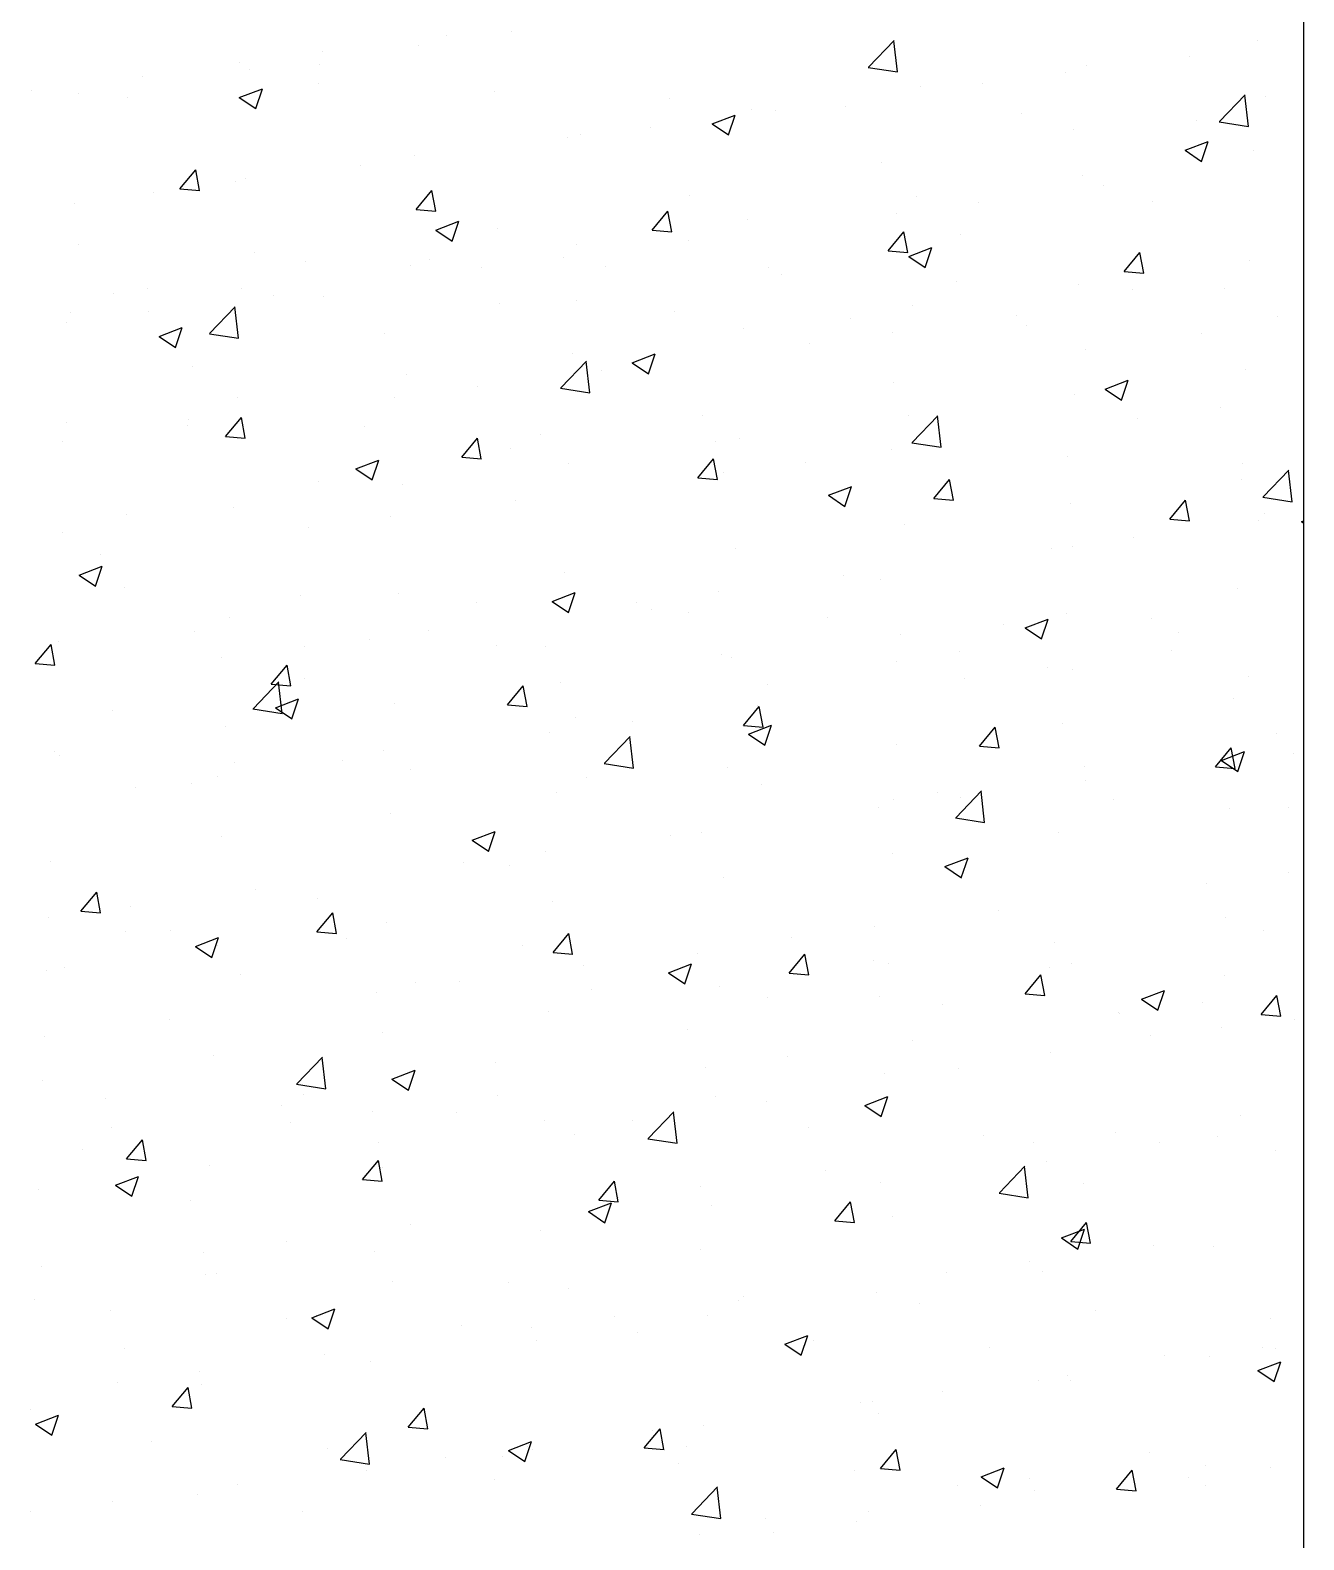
# Model space of a CAD drawing. Header units: millimetres. Extents: x 331487 to 517269, y 198509 to 399936.
# Drawn here: x 419958.7 to 420345.7, y 384008.1 to 384466.6 of the extents above; entities that cross this region are included whole.
import ezdxf

# ---------------------------------------------------------------- set-up
doc = ezdxf.new("R2010")
doc.units = ezdxf.units.MM
doc.header["$MEASUREMENT"] = 0
doc.layers.add('COLUMN', color=6, linetype='Continuous')

msp = doc.modelspace()

# ---------------------------------------------------------------- linework, layer by layer
at = {"layer": 'COLUMN'}
msp.add_line((420345.71, 381283.05), (420345.71, 399936.48), dxfattribs=at)
at = {"layer": 'COLUMN', "color": 2, "linetype": 'Continuous'}
for p, q in [((420104.83, 384466.15), (420104.83, 384466.15)), ((420076.55, 384461.81), (420076.55, 384461.81)), ((420085.25, 384464.97), (420085.25, 384464.97)), ((420213.4, 384455.35), (420221.19, 384463.47)), ((420222.2, 384453.88), (420221.1, 384463.37)), ((420331.57, 384463.36), (420331.57, 384463.36)), ((420022.35, 384456.68), (420022.35, 384456.68)), ((420046.51, 384456.13), (420046.51, 384456.13)), ((420047.38, 384459.98), (420047.38, 384459.98)), ((420311.07, 384458.72), (420311.07, 384458.72)), ((419992.86, 384452.56), (419992.86, 384452.56)), ((420025.2, 384454.77), (420025.2, 384454.77)), ((420213.31, 384455.26), (420222.2, 384453.88)), ((420273.2, 384453.73), (420273.2, 384453.73)), ((420279.64, 384455.86), (420279.64, 384455.86)), ((419959.19, 384448.37), (419959.19, 384448.37)), ((419973.27, 384447.27), (419973.27, 384447.27)), ((420022.23, 384446.11), (420029.24, 384448.8)), ((420027.2, 384442.76), (420029.23, 384448.8)), ((420046.24, 384450.31), (420046.24, 384450.31)), ((420099.62, 384448.05), (420099.62, 384448.05)), ((420229.12, 384449.46), (420229.12, 384449.46)), ((420248.16, 384450.44), (420248.16, 384450.44)), ((420320.13, 384438.8), (420327.92, 384446.92)), ((420328.93, 384437.33), (420327.82, 384446.82)), ((419988.19, 384446.12), (419988.19, 384446.12)), ((420022.23, 384446.11), (420027.21, 384442.76)), ((420153.01, 384445.8), (420153.01, 384445.8)), ((420177.78, 384442.42), (420177.78, 384442.42)), ((420206.39, 384443.54), (420206.39, 384443.54)), ((420333.97, 384446.52), (420333.97, 384446.52)), ((420165.95, 384438.11), (420172.95, 384440.79)), ((420165.95, 384438.11), (420170.92, 384434.75)), ((420170.92, 384434.75), (420172.94, 384440.79)), ((420185.01, 384442.12), (420185.01, 384442.12)), ((420259.77, 384441.28), (420259.77, 384441.28)), ((420313.15, 384439.03), (420313.15, 384439.03)), ((420320.03, 384438.7), (420328.93, 384437.32)), ((420122.1, 384433.84), (420122.1, 384433.84)), ((420125.84, 384434.92), (420125.84, 384434.92)), ((420147.14, 384437.13), (420147.14, 384437.13)), ((420275.66, 384436.51), (420275.66, 384436.51)), ((420075.33, 384428.52), (420075.33, 384428.52)), ((420309.66, 384430.1), (420316.66, 384432.79)), ((420309.66, 384430.1), (420314.63, 384426.74)), ((420314.63, 384426.74), (420316.66, 384432.78)), ((420330.36, 384430.07), (420330.36, 384430.07)), ((420004.2, 384418.42), (420009.02, 384424.17)), ((420010.17, 384417.89), (420009.02, 384424.16)), ((420058.95, 384425.52), (420058.95, 384425.52)), ((420217.34, 384426.5), (420217.34, 384426.5)), ((420021.07, 384420.54), (420021.07, 384420.54)), ((420023.99, 384421.48), (420023.99, 384421.48)), ((420278.42, 384422.58), (420278.42, 384422.58)), ((420284.76, 384419.28), (420284.76, 384419.28)), ((419996.04, 384417.24), (419996.04, 384417.24)), ((420004.2, 384418.42), (420010.18, 384417.9)), ((420075.93, 384412.15), (420080.75, 384417.89)), ((420081.9, 384411.62), (420080.74, 384417.89)), ((420159.02, 384416.49), (420159.02, 384416.49)), ((420227.91, 384416.17), (420227.91, 384416.17)), ((419972.05, 384413.98), (419972.05, 384413.98)), ((420075.93, 384412.15), (420081.9, 384411.63)), ((420147.65, 384405.87), (420152.47, 384411.62)), ((420153.63, 384405.34), (420152.47, 384411.61)), ((420221.86, 384410.99), (420221.86, 384410.99)), ((420246.89, 384414.29), (420246.89, 384414.29)), ((420299.62, 384414.55), (420299.62, 384414.55)), ((420081.92, 384405.85), (420088.93, 384408.54)), ((420081.92, 384405.85), (420086.9, 384402.5)), ((420086.89, 384402.5), (420088.92, 384408.54)), ((420100.7, 384406.48), (420100.7, 384406.48)), ((420147.65, 384405.87), (420153.63, 384405.35)), ((420176.57, 384409.13), (420176.57, 384409.13)), ((419973.39, 384401.46), (419973.39, 384401.46)), ((420124.63, 384401.63), (420124.63, 384401.63)), ((420158.7, 384402.68), (420158.7, 384402.68)), ((420219.38, 384399.6), (420224.2, 384405.34)), ((420225.35, 384399.07), (420224.2, 384405.34)), ((420241.3, 384404.54), (420241.3, 384404.54)), ((420026.77, 384399.21), (420026.77, 384399.21)), ((420042.38, 384396.47), (420042.38, 384396.47)), ((420080.15, 384396.95), (420080.15, 384396.95)), ((420120.83, 384397.69), (420120.83, 384397.69)), ((420219.38, 384399.6), (420225.35, 384399.07)), ((420225.64, 384397.84), (420232.64, 384400.53)), ((420225.64, 384397.84), (420230.61, 384394.49)), ((420230.61, 384394.49), (420232.63, 384400.53)), ((420291.1, 384393.32), (420295.92, 384399.07)), ((420297.08, 384392.79), (420295.92, 384399.06)), ((420329.14, 384396.78), (420329.14, 384396.78)), ((420074.12, 384395.23), (420074.12, 384395.23)), ((420095.79, 384394.4), (420095.79, 384394.4)), ((420133.53, 384394.7), (420133.53, 384394.7)), ((420182.98, 384394.53), (420182.98, 384394.53)), ((420186.91, 384392.44), (420186.91, 384392.44)), ((420291.1, 384393.32), (420297.08, 384392.8)), ((419994.47, 384388.03), (419994.47, 384388.03)), ((420022.77, 384388.19), (420022.77, 384388.19)), ((420240.3, 384390.19), (420240.3, 384390.19)), ((420277.2, 384389.29), (420277.2, 384389.29)), ((420293.68, 384387.93), (420293.68, 384387.93)), ((420321.61, 384388.15), (420321.61, 384388.15)), ((419984.06, 384386.46), (419984.06, 384386.46)), ((420013.21, 384374.49), (420021, 384382.61)), ((420032.64, 384386.08), (420032.64, 384386.08)), ((420047.85, 384385.77), (420047.85, 384385.77)), ((420101.23, 384383.52), (420101.23, 384383.52)), ((420124.66, 384384.52), (420124.66, 384384.52)), ((420226.69, 384382.88), (420226.69, 384382.88)), ((419970.83, 384380.69), (419970.83, 384380.69)), ((419994.77, 384381.1), (419994.77, 384381.1)), ((420022.01, 384373.02), (420020.91, 384382.52)), ((420154.62, 384381.26), (420154.62, 384381.26)), ((420208, 384379.01), (420208, 384379.01)), ((420258.46, 384379.83), (420258.46, 384379.83)), ((420337.81, 384379.56), (420337.81, 384379.56)), ((419969.73, 384377.8), (419969.73, 384377.8)), ((419997.9, 384373.6), (420004.9, 384376.29)), ((419997.9, 384373.6), (420002.88, 384370.24)), ((420002.87, 384370.24), (420004.9, 384376.29)), ((420013.12, 384374.4), (420022.01, 384373.02)), ((420066.34, 384374.51), (420066.34, 384374.51)), ((420175.35, 384375.84), (420175.35, 384375.84)), ((420220.58, 384374.85), (420220.58, 384374.85)), ((420261.38, 384376.75), (420261.38, 384376.75)), ((420314.76, 384374.5), (420314.76, 384374.5)), ((420195.55, 384371.55), (420195.55, 384371.55)), ((420279.49, 384369.55), (420279.49, 384369.55)), ((420008.02, 384364.5), (420008.02, 384364.5)), ((420119.94, 384357.94), (420127.72, 384366.06)), ((420123.41, 384368.35), (420123.41, 384368.35)), ((420128.74, 384356.47), (420127.63, 384365.96)), ((420141.61, 384365.59), (420148.62, 384368.28)), ((420141.61, 384365.59), (420146.59, 384362.24)), ((420146.58, 384362.23), (420148.61, 384368.28)), ((420072.9, 384361.94), (420072.9, 384361.94)), ((420132.4, 384363.24), (420132.4, 384363.24)), ((420285.33, 384357.58), (420292.33, 384360.27)), ((420290.3, 384354.23), (420292.32, 384360.27)), ((420327.93, 384363.49), (420327.93, 384363.49)), ((420094.52, 384358.25), (420094.52, 384358.25)), ((420119.84, 384357.84), (420128.74, 384356.46)), ((420221.17, 384359.54), (420221.17, 384359.54)), ((420275.99, 384356), (420275.99, 384356)), ((420285.33, 384357.58), (420290.3, 384354.23)), ((420021.56, 384354.9), (420021.56, 384354.9)), ((420069.49, 384354.96), (420069.49, 384354.96)), ((420320.34, 384352), (420320.34, 384352)), ((419969.62, 384347.41), (419969.62, 384347.41)), ((420006.33, 384346.64), (420006.33, 384346.64)), ((420006.87, 384348.38), (420006.87, 384348.38)), ((420018.07, 384343.2), (420022.9, 384348.95)), ((420024.05, 384342.67), (420022.89, 384348.94)), ((420060.25, 384346.12), (420060.25, 384346.12)), ((420162.85, 384349.53), (420162.85, 384349.53)), ((420225.48, 384349.59), (420225.48, 384349.59)), ((420226.66, 384341.39), (420234.45, 384349.51)), ((420235.46, 384339.91), (420234.36, 384349.41)), ((420295.31, 384348.71), (420295.31, 384348.71)), ((419968.46, 384341.66), (419968.46, 384341.66)), ((420018.07, 384343.2), (420024.05, 384342.68)), ((420089.8, 384336.93), (420094.62, 384342.67)), ((420095.77, 384336.4), (420094.62, 384342.67)), ((420113.64, 384343.87), (420113.64, 384343.87)), ((420167.02, 384341.61), (420167.02, 384341.61)), ((420174.13, 384342.55), (420174.13, 384342.55)), ((420089.8, 384336.93), (420095.78, 384336.41)), ((420104.53, 384339.52), (420104.53, 384339.52)), ((420220.4, 384339.35), (420220.4, 384339.35)), ((420226.57, 384341.29), (420235.46, 384339.91)), ((420232.15, 384340.39), (420232.15, 384340.39)), ((420273.78, 384337.1), (420273.78, 384337.1)), ((420057.59, 384333.34), (420064.59, 384336.03)), ((420057.59, 384333.34), (420062.57, 384329.98)), ((420062.56, 384329.98), (420064.59, 384336.02)), ((420122.19, 384335.06), (420122.19, 384335.06)), ((420161.53, 384330.65), (420166.35, 384336.4)), ((420167.5, 384330.12), (420166.34, 384336.39)), ((420194.28, 384335.41), (420194.28, 384335.41)), ((420327.17, 384334.84), (420327.17, 384334.84)), ((420333.38, 384324.84), (420341.17, 384332.95)), ((420342.18, 384323.36), (420341.08, 384332.86)), ((420046.21, 384329.51), (420046.21, 384329.51)), ((420071.68, 384328.65), (420071.68, 384328.65)), ((420161.53, 384330.65), (420167.5, 384330.13)), ((420169.24, 384332.11), (420169.24, 384332.11)), ((420201.31, 384325.33), (420208.31, 384328.02)), ((420206.27, 384321.97), (420208.3, 384328.02)), ((420233.25, 384324.38), (420238.07, 384330.12)), ((420239.23, 384323.85), (420238.07, 384330.12)), ((420326.71, 384330.2), (420326.71, 384330.2)), ((420106.09, 384323.8), (420106.09, 384323.8)), ((420201.31, 384325.33), (420206.28, 384321.97)), ((420233.25, 384324.38), (420239.23, 384323.86)), ((420304.98, 384318.1), (420309.8, 384323.85)), ((420310.95, 384317.57), (420309.8, 384323.84)), ((420333.29, 384324.74), (420342.19, 384323.36)), ((419987.9, 384319.5), (419987.9, 384319.5)), ((420020.34, 384321.61), (420020.34, 384321.61)), ((420068.21, 384318.81), (420068.21, 384318.81)), ((420274.77, 384322.71), (420274.77, 384322.71)), ((420333.68, 384319.89), (420333.68, 384319.89)), ((419968.4, 384314.12), (419968.4, 384314.12)), ((420043.18, 384315.52), (420043.18, 384315.52)), ((420224.26, 384316.31), (420224.26, 384316.31)), ((420304.98, 384318.1), (420310.96, 384317.58)), ((420331.91, 384317.55), (420331.91, 384317.55)), ((420345.02, 384317.32), (420345.71, 384317.59)), ((420345.02, 384317.32), (420345.71, 384316.86)), ((420172.92, 384309.26), (420172.92, 384309.26)), ((420269, 384309.27), (420269, 384309.27)), ((420275.36, 384309.88), (420275.36, 384309.88)), ((420294.03, 384312.56), (420294.03, 384312.56)), ((419980.03, 384307.2), (419980.03, 384307.2)), ((419973.57, 384301.08), (419980.57, 384303.77)), ((419973.57, 384301.08), (419978.54, 384297.73)), ((419978.54, 384297.73), (419980.57, 384303.77)), ((420120.98, 384301.77), (420120.98, 384301.77)), ((420205.84, 384300.95), (420205.84, 384300.95)), ((419987.4, 384297.28), (419987.4, 384297.28)), ((420117.28, 384293.08), (420124.28, 384295.76)), ((420122.25, 384289.72), (420124.28, 384295.76)), ((420167.97, 384295.97), (420167.97, 384295.97)), ((420217.04, 384299.87), (420217.04, 384299.87)), ((420325.49, 384296.92), (420325.49, 384296.92)), ((420040.78, 384295.02), (420040.78, 384295.02)), ((420070.47, 384295.36), (420070.47, 384295.36)), ((420094.16, 384292.77), (420094.16, 384292.77)), ((420117.28, 384293.08), (420122.26, 384289.72)), ((420142.94, 384292.67), (420142.94, 384292.67)), ((420019.12, 384288.32), (420019.12, 384288.32)), ((420147.55, 384290.51), (420147.55, 384290.51)), ((420158.72, 384289.86), (420158.72, 384289.86)), ((420200.93, 384288.25), (420200.93, 384288.25)), ((420261, 384285.07), (420268, 384287.76)), ((420265.97, 384281.71), (420267.99, 384287.75)), ((420273.56, 384289.42), (420273.56, 384289.42)), ((420299.32, 384287.92), (420299.32, 384287.92)), ((420008.48, 384283.84), (420008.48, 384283.84)), ((420079.78, 384284.36), (420079.78, 384284.36)), ((420223.04, 384283.02), (420223.04, 384283.02)), ((420254.31, 384286), (420254.31, 384286)), ((420261, 384285.07), (420265.97, 384281.71)), ((420307.69, 384283.74), (420307.69, 384283.74)), ((419960.22, 384274.26), (419965.04, 384280.01)), ((419966.2, 384273.73), (419965.04, 384280)), ((419967.19, 384280.83), (419967.19, 384280.83)), ((420041.91, 384279.37), (420041.91, 384279.37)), ((420061.87, 384281.59), (420061.87, 384281.59)), ((420100.4, 384279.85), (420100.4, 384279.85)), ((420115.25, 384279.33), (420115.25, 384279.33)), ((420241, 384277.91), (420241, 384277.91)), ((420305.6, 384278.11), (420305.6, 384278.11)), ((419960.22, 384274.26), (419966.2, 384273.74)), ((420016.87, 384276.07), (420016.87, 384276.07)), ((420031.95, 384267.98), (420036.77, 384273.73)), ((420037.92, 384267.45), (420036.77, 384273.72)), ((420168.63, 384277.08), (420168.63, 384277.08)), ((420171.7, 384275.98), (420171.7, 384275.98)), ((420222.01, 384274.82), (420222.01, 384274.82)), ((420267.73, 384273.12), (420267.73, 384273.12)), ((420275.4, 384272.57), (420275.4, 384272.57)), ((420026.47, 384260.53), (420034.26, 384268.65)), ((420031.95, 384267.98), (420037.93, 384267.46)), ((420035.27, 384259.05), (420034.17, 384268.55)), ((420042.09, 384269.84), (420042.09, 384269.84)), ((420119.76, 384268.48), (420119.76, 384268.48)), ((420242.69, 384269.83), (420242.69, 384269.83)), ((420328.78, 384270.31), (420328.78, 384270.31)), ((420033.26, 384260.82), (420040.26, 384263.51)), ((420038.23, 384257.47), (420040.26, 384263.51)), ((420103.68, 384261.71), (420108.5, 384267.45)), ((420109.65, 384261.18), (420108.49, 384267.45)), ((420182.68, 384267.9), (420182.68, 384267.9)), ((420324.28, 384263.63), (420324.28, 384263.63)), ((419983.77, 384259.83), (419983.77, 384259.83)), ((420026.38, 384260.43), (420035.27, 384259.05)), ((420033.26, 384260.82), (420038.24, 384257.47)), ((420069.25, 384262.08), (420069.25, 384262.08)), ((420103.68, 384261.71), (420109.65, 384261.19)), ((420175.4, 384255.43), (420180.22, 384261.18)), ((420179.54, 384261.51), (420179.54, 384261.51)), ((420181.38, 384254.9), (420180.22, 384261.17)), ((420017.91, 384255.03), (420017.91, 384255.03)), ((420124.37, 384257.89), (420124.37, 384257.89)), ((420141.66, 384256.52), (420141.66, 384256.52)), ((420175.4, 384255.43), (420181.38, 384254.91)), ((420176.97, 384252.81), (420183.98, 384255.5)), ((420181.94, 384249.46), (420183.97, 384255.5)), ((420247.13, 384249.16), (420251.95, 384254.9)), ((420253.1, 384248.63), (420251.95, 384254.9)), ((420272.34, 384256.13), (420272.34, 384256.13)), ((420116.63, 384253.23), (420116.63, 384253.23)), ((420133.19, 384243.98), (420140.98, 384252.09)), ((420141.99, 384242.5), (420140.89, 384252)), ((420176.97, 384252.81), (420181.95, 384249.46)), ((420221.83, 384249.73), (420221.83, 384249.73)), ((420337.51, 384252.93), (420337.51, 384252.93)), ((419965.97, 384247.54), (419965.97, 384247.54)), ((419967.5, 384246.45), (419967.5, 384246.45)), ((420066.05, 384247.88), (420066.05, 384247.88)), ((420247.13, 384249.16), (420253.11, 384248.64)), ((420318.85, 384242.88), (420323.67, 384248.63)), ((420320.69, 384244.81), (420327.69, 384247.49)), ((420324.83, 384242.35), (420323.67, 384248.62)), ((420325.66, 384241.45), (420327.68, 384247.49)), ((420342.45, 384246.98), (420342.45, 384246.98)), ((420020.89, 384244.19), (420020.89, 384244.19)), ((420053.47, 384244.91), (420053.47, 384244.91)), ((420074.27, 384241.93), (420074.27, 384241.93)), ((420133.1, 384243.88), (420142, 384242.5)), ((420170.49, 384242.69), (420170.49, 384242.69)), ((420279.19, 384242.92), (420279.19, 384242.92)), ((420318.85, 384242.88), (420324.83, 384242.36)), ((420320.69, 384244.81), (420325.66, 384241.45)), ((419990.57, 384236.63), (419990.57, 384236.63)), ((420007.73, 384237.87), (420007.73, 384237.87)), ((420015.6, 384239.93), (420015.6, 384239.93)), ((420127.65, 384239.68), (420127.65, 384239.68)), ((420181.03, 384237.42), (420181.03, 384237.42)), ((420279.29, 384238.67), (420279.29, 384238.67)), ((420118.55, 384235.19), (420118.55, 384235.19)), ((420220.88, 384232.91), (420220.88, 384232.91)), ((420234.42, 384235.17), (420234.42, 384235.17)), ((420239.92, 384227.42), (420247.71, 384235.54)), ((420241.42, 384233.68), (420241.42, 384233.68)), ((420248.72, 384225.95), (420247.61, 384235.45)), ((420287.8, 384232.91), (420287.8, 384232.91)), ((420068.04, 384228.79), (420068.04, 384228.79)), ((420216.38, 384230.38), (420216.38, 384230.38)), ((420239.83, 384227.33), (420248.72, 384225.95)), ((420323.06, 384230.34), (420323.06, 384230.34)), ((420341.18, 384230.66), (420341.18, 384230.66)), ((420092.95, 384220.56), (420099.95, 384223.25)), ((420097.92, 384217.2), (420099.95, 384223.25)), ((420162.56, 384222.9), (420162.56, 384222.9)), ((420271.12, 384222.84), (420271.12, 384222.84)), ((420016.69, 384221.75), (420016.69, 384221.75)), ((420092.95, 384220.56), (420097.93, 384217.21)), ((420153.23, 384222.07), (420153.23, 384222.07)), ((419964.75, 384214.25), (419964.75, 384214.25)), ((420090.32, 384213.79), (420090.32, 384213.79)), ((420115.36, 384217.08), (420115.36, 384217.08)), ((420220.61, 384216.44), (420220.61, 384216.44)), ((420236.66, 384212.55), (420243.67, 384215.24)), ((420241.63, 384209.2), (420243.66, 384215.24)), ((420104.24, 384212.89), (420104.24, 384212.89)), ((420169.27, 384209.4), (420169.27, 384209.4)), ((420236.66, 384212.55), (420241.64, 384209.2)), ((420341.17, 384210.84), (420341.17, 384210.84)), ((419974.1, 384199.04), (419978.92, 384204.79)), ((419980.07, 384198.51), (419978.92, 384204.78)), ((420027.17, 384205.47), (420027.17, 384205.47)), ((420316.14, 384207.54), (420316.14, 384207.54)), ((419989.29, 384200.49), (419989.29, 384200.49)), ((420045.92, 384202.88), (420045.92, 384202.88)), ((420117.33, 384201.9), (420117.33, 384201.9)), ((420252.98, 384199.23), (420252.98, 384199.23)), ((419964.26, 384197.19), (419964.26, 384197.19)), ((419974.1, 384199.04), (419980.08, 384198.52)), ((420045.82, 384192.77), (420050.65, 384198.51)), ((420051.8, 384192.23), (420050.64, 384198.5)), ((420066.82, 384195.5), (420066.82, 384195.5)), ((420321.85, 384197.05), (420321.85, 384197.05)), ((419987.6, 384192.87), (419987.6, 384192.87)), ((420001.41, 384193.09), (420001.41, 384193.09)), ((420008.93, 384188.31), (420015.93, 384191)), ((420013.9, 384184.95), (420015.93, 384190.99)), ((420045.83, 384192.77), (420051.8, 384192.24)), ((420054.79, 384190.84), (420054.79, 384190.84)), ((420117.55, 384186.49), (420122.37, 384192.24)), ((420123.52, 384185.96), (420122.37, 384192.23)), ((420190.08, 384190.94), (420190.08, 384190.94)), ((420215.11, 384194.24), (420215.11, 384194.24)), ((420333.38, 384193.26), (420333.38, 384193.26)), ((420008.93, 384188.31), (420013.9, 384184.95)), ((420015.48, 384188.46), (420015.48, 384188.46)), ((420108.18, 384188.58), (420108.18, 384188.58)), ((420117.55, 384186.49), (420123.53, 384185.97)), ((420161.56, 384186.32), (420161.56, 384186.32)), ((420189.28, 384180.22), (420194.1, 384185.96)), ((420195.25, 384179.68), (420194.09, 384185.95)), ((420269.91, 384189.55), (420269.91, 384189.55)), ((419963.54, 384180.96), (419963.54, 384180.96)), ((419969.12, 384181.91), (419969.12, 384181.91)), ((420126.92, 384182.63), (420126.92, 384182.63)), ((420152.64, 384180.3), (420159.64, 384182.99)), ((420157.61, 384176.94), (420159.64, 384182.99)), ((420214.94, 384184.07), (420214.94, 384184.07)), ((420219.4, 384183.15), (420219.4, 384183.15)), ((420268.32, 384181.81), (420268.32, 384181.81)), ((420275.07, 384183.25), (420275.07, 384183.25)), ((420022.5, 384179.66), (420022.5, 384179.66)), ((420075.88, 384177.4), (420075.88, 384177.4)), ((420089.05, 384177.64), (420089.05, 384177.64)), ((420152.64, 384180.3), (420157.62, 384176.94)), ((420189.28, 384180.22), (420195.25, 384179.69)), ((420261, 384173.94), (420265.82, 384179.69)), ((420266.98, 384173.41), (420265.82, 384179.68)), ((420321.71, 384179.56), (420321.71, 384179.56)), ((420064.02, 384174.35), (420064.02, 384174.35)), ((420129.26, 384175.15), (420129.26, 384175.15)), ((420168.05, 384176.11), (420168.05, 384176.11)), ((420182.64, 384172.89), (420182.64, 384172.89)), ((420216.75, 384173.24), (420216.75, 384173.24)), ((420261, 384173.94), (420266.98, 384173.42)), ((420296.36, 384172.29), (420303.36, 384174.98)), ((420296.36, 384172.29), (420301.33, 384168.94)), ((420301.32, 384168.93), (420303.35, 384174.98)), ((420332.73, 384167.66), (420337.55, 384173.41)), ((420338.7, 384167.13), (420337.55, 384173.4)), ((420116.11, 384168.61), (420116.11, 384168.61)), ((420236.03, 384170.64), (420236.03, 384170.64)), ((420289.41, 384168.38), (420289.41, 384168.38)), ((420289.83, 384168.1), (420289.83, 384168.1)), ((420314.87, 384171.39), (420314.87, 384171.39)), ((420332.73, 384167.66), (420338.71, 384167.14)), ((420000.86, 384166.03), (420000.86, 384166.03)), ((420158.43, 384163.23), (420158.43, 384163.23)), ((420320.63, 384163.76), (420320.63, 384163.76)), ((420342.79, 384166.13), (420342.79, 384166.13)), ((419962.99, 384161.05), (419962.99, 384161.05)), ((420065.6, 384162.21), (420065.6, 384162.21)), ((420226.68, 384159.78), (420226.68, 384159.78)), ((420299.03, 384161.3), (420299.03, 384161.3)), ((420014.26, 384155.17), (420014.26, 384155.17)), ((420039.73, 384146.56), (420047.52, 384154.68)), ((420048.53, 384145.09), (420047.42, 384154.59)), ((420188.8, 384154.8), (420188.8, 384154.8)), ((420268.69, 384156.26), (420268.69, 384156.26)), ((420068.62, 384148.05), (420075.62, 384150.73)), ((420073.59, 384144.69), (420075.62, 384150.73)), ((420100.11, 384153.22), (420100.11, 384153.22)), ((420163.77, 384151.5), (420163.77, 384151.5)), ((420218.18, 384149.86), (420218.18, 384149.86)), ((420240.71, 384151.28), (420240.71, 384151.28)), ((419962.32, 384147.67), (419962.32, 384147.67)), ((420039.64, 384146.47), (420048.53, 384145.09)), ((420068.62, 384148.05), (420073.59, 384144.69)), ((419981.52, 384142.26), (419981.52, 384142.26)), ((420034.9, 384140), (420034.9, 384140)), ((420041.79, 384143.21), (420041.79, 384143.21)), ((420100.62, 384143.19), (420100.62, 384143.19)), ((420166.84, 384142.82), (420166.84, 384142.82)), ((420182.39, 384141.27), (420182.39, 384141.27)), ((420212.33, 384140.04), (420219.33, 384142.73)), ((420212.33, 384140.04), (420217.31, 384136.68)), ((420217.3, 384136.68), (420219.33, 384142.72)), ((420062.74, 384138.2), (420062.74, 384138.2)), ((420088.28, 384137.75), (420088.28, 384137.75)), ((420114.9, 384135.32), (420114.9, 384135.32)), ((420141.66, 384135.49), (420141.66, 384135.49)), ((420146.45, 384130.01), (420154.24, 384138.13)), ((420155.25, 384128.54), (420154.15, 384138.04)), ((420326.43, 384136.94), (420326.43, 384136.94)), ((419983.47, 384133.2), (419983.47, 384133.2)), ((420037.71, 384134.91), (420037.71, 384134.91)), ((420124.07, 384131.26), (420124.07, 384131.26)), ((420195.05, 384133.24), (420195.05, 384133.24)), ((420248.43, 384130.98), (420248.43, 384130.98)), ((420288.56, 384131.95), (420288.56, 384131.95)), ((420319.41, 384130.47), (420319.41, 384130.47)), ((419974.55, 384126.59), (419974.55, 384126.59)), ((419987.97, 384123.82), (419992.79, 384129.57)), ((419993.95, 384123.29), (419992.79, 384129.56)), ((420064.39, 384128.92), (420064.39, 384128.92)), ((420146.36, 384129.92), (420155.25, 384128.54)), ((420263.53, 384128.66), (420263.53, 384128.66)), ((420301.81, 384128.73), (420301.81, 384128.73)), ((420337.22, 384126.3), (420337.22, 384126.3)), ((419987.97, 384123.82), (419993.95, 384123.3)), ((420013.04, 384121.88), (420013.04, 384121.88)), ((420059.7, 384117.55), (420064.52, 384123.29)), ((420065.67, 384117.02), (420064.52, 384123.28)), ((420065.75, 384121.25), (420065.75, 384121.25)), ((420253.18, 384113.46), (420260.96, 384121.58)), ((420261.98, 384111.99), (420260.87, 384121.48)), ((420267.48, 384122.97), (420267.48, 384122.97)), ((419984.6, 384115.79), (419991.6, 384118.48)), ((419989.57, 384112.44), (419991.59, 384118.48)), ((420059.7, 384117.55), (420065.68, 384117.02)), ((420131.43, 384111.27), (420136.25, 384117.02)), ((420137.4, 384110.74), (420136.24, 384117.01)), ((420200.37, 384120.34), (420200.37, 384120.34)), ((419961.11, 384114.38), (419961.11, 384114.38)), ((419984.6, 384115.79), (419989.57, 384112.44)), ((420162.5, 384115.36), (420162.5, 384115.36)), ((420216.97, 384116.57), (420216.97, 384116.57)), ((420253.08, 384113.36), (420261.98, 384111.98)), ((420278.9, 384116.29), (420278.9, 384116.29)), ((420007.43, 384111.24), (420007.43, 384111.24)), ((420128.31, 384107.78), (420135.31, 384110.47)), ((420128.31, 384107.78), (420133.29, 384104.43)), ((420131.43, 384111.27), (420137.4, 384110.75)), ((420133.28, 384104.43), (420135.31, 384110.47)), ((420137.46, 384112.06), (420137.46, 384112.06)), ((420165.62, 384109.53), (420165.62, 384109.53)), ((420203.15, 384105), (420207.97, 384110.74)), ((420209.13, 384104.47), (420207.97, 384110.73)), ((420074.31, 384103.75), (420074.31, 384103.75)), ((420203.15, 384105), (420209.13, 384104.47)), ((420220.58, 384106.28), (420220.58, 384106.28)), ((420274.88, 384098.72), (420279.7, 384104.47)), ((420280.85, 384098.19), (420279.7, 384104.46)), ((420036.44, 384098.76), (420036.44, 384098.76)), ((420113.68, 384102.03), (420113.68, 384102.03)), ((420272.02, 384099.78), (420279.03, 384102.46)), ((420272.02, 384099.78), (420277, 384096.42)), ((420274.88, 384098.72), (420280.86, 384098.2)), ((420276.99, 384096.42), (420279.02, 384102.46)), ((420011.4, 384095.46), (420011.4, 384095.46)), ((420063.17, 384095.63), (420063.17, 384095.63)), ((420162.26, 384096.27), (420162.26, 384096.27)), ((420300.13, 384097.5), (420300.13, 384097.5)), ((420318.2, 384097.18), (420318.2, 384097.18)), ((419962.04, 384091.16), (419962.04, 384091.16)), ((420237.22, 384089.22), (420237.22, 384089.22)), ((420262.25, 384092.51), (420262.25, 384092.51)), ((420266.26, 384089.68), (420266.26, 384089.68)), ((420011.83, 384088.59), (420011.83, 384088.59)), ((420015.43, 384088.91), (420015.43, 384088.91)), ((420068.81, 384086.65), (420068.81, 384086.65)), ((420103.94, 384086.26), (420103.94, 384086.26)), ((419959.89, 384081.09), (419959.89, 384081.09)), ((420122.19, 384084.39), (420122.19, 384084.39)), ((420174.06, 384080.9), (420174.06, 384080.9)), ((420175.57, 384082.14), (420175.57, 384082.14)), ((420215.75, 384083.28), (420215.75, 384083.28)), ((419983.13, 384077.73), (419983.13, 384077.73)), ((420036.51, 384075.47), (420036.51, 384075.47)), ((420044.29, 384075.53), (420051.29, 384078.22)), ((420044.29, 384075.53), (420049.26, 384072.18)), ((420045.63, 384076.25), (420045.63, 384076.25)), ((420049.26, 384072.17), (420051.29, 384078.22)), ((420136.19, 384075.92), (420136.19, 384075.92)), ((420164.41, 384076.24), (420164.41, 384076.24)), ((420228.96, 384079.88), (420228.96, 384079.88)), ((420282.34, 384077.63), (420282.34, 384077.63)), ((420089.89, 384073.22), (420089.89, 384073.22)), ((420111.16, 384072.62), (420111.16, 384072.62)), ((420143.28, 384070.96), (420143.28, 384070.96)), ((420335.72, 384075.37), (420335.72, 384075.37)), ((419987.31, 384066.24), (419987.31, 384066.24)), ((420112.47, 384068.74), (420112.47, 384068.74)), ((420188, 384067.52), (420195, 384070.21)), ((420188, 384067.52), (420192.98, 384064.17)), ((420192.97, 384064.17), (420195, 384070.21)), ((420196.66, 384068.71), (420196.66, 384068.71)), ((420250.04, 384066.45), (420250.04, 384066.45)), ((420333.09, 384066.63), (420333.09, 384066.63)), ((420336.97, 384066.37), (420336.97, 384066.37)), ((420048, 384064.31), (420048, 384064.31)), ((420061.96, 384062.34), (420061.96, 384062.34)), ((420303.42, 384064.2), (420303.42, 384064.2)), ((420316.98, 384063.89), (420316.98, 384063.89)), ((420331.71, 384059.51), (420338.72, 384062.2)), ((420336.68, 384056.16), (420338.71, 384062.2)), ((420010.13, 384059.32), (420010.13, 384059.32)), ((420273.82, 384058.06), (420273.82, 384058.06)), ((420331.71, 384059.51), (420336.69, 384056.16)), ((419985.09, 384056.02), (419985.09, 384056.02)), ((420001.85, 384048.6), (420006.67, 384054.35)), ((420007.82, 384048.07), (420006.67, 384054.34)), ((420010.61, 384055.3), (420010.61, 384055.3)), ((420235.95, 384053.07), (420235.95, 384053.07)), ((420265.04, 384056.39), (420265.04, 384056.39)), ((420274.77, 384056.62), (420274.77, 384056.62)), ((420001.85, 384048.6), (420007.83, 384048.08)), ((420073.58, 384042.33), (420078.4, 384048.07)), ((420079.55, 384041.8), (420078.39, 384048.06)), ((420210.91, 384049.77), (420210.91, 384049.77)), ((420214.53, 384049.99), (420214.53, 384049.99)), ((419958.67, 384047.8), (419958.67, 384047.8)), ((419960.27, 384043.28), (419967.27, 384045.97)), ((419965.24, 384039.92), (419967.26, 384045.96)), ((420216.45, 384046.61), (420216.45, 384046.61)), ((419960.27, 384043.28), (419965.24, 384039.92)), ((420052.99, 384032.6), (420060.77, 384040.72)), ((420061.79, 384031.13), (420060.68, 384040.62)), ((420073.58, 384042.33), (420079.55, 384041.8)), ((420145.3, 384036.05), (420150.12, 384041.8)), ((420147.76, 384041.46), (420147.76, 384041.46)), ((420151.27, 384035.52), (420150.12, 384041.79)), ((420163.19, 384042.95), (420163.19, 384042.95)), ((419995.53, 384038.07), (419995.53, 384038.07)), ((420048.91, 384035.82), (420048.91, 384035.82)), ((420103.98, 384035.27), (420110.98, 384037.96)), ((420103.98, 384035.27), (420108.95, 384031.91)), ((420108.95, 384031.91), (420110.98, 384037.96)), ((420109.88, 384036.47), (420109.88, 384036.47)), ((420111.25, 384035.45), (420111.25, 384035.45)), ((420145.3, 384036.05), (420151.28, 384035.53)), ((420158.13, 384036.6), (420158.13, 384036.6)), ((420217.03, 384029.78), (420221.85, 384035.52)), ((420223, 384029.25), (420221.84, 384035.51)), ((420298.73, 384034.67), (420298.73, 384034.67)), ((420052.89, 384032.5), (420061.79, 384031.12)), ((420084.85, 384033.18), (420084.85, 384033.18)), ((420102.3, 384033.56), (420102.3, 384033.56)), ((420155.68, 384031.31), (420155.68, 384031.31)), ((420217.03, 384029.78), (420223, 384029.25)), ((420247.69, 384027.26), (420254.69, 384029.95)), ((420252.66, 384023.9), (420254.69, 384029.95)), ((420315.77, 384030.6), (420315.77, 384030.6)), ((420335.7, 384030.23), (420335.7, 384030.23)), ((420060.74, 384029.05), (420060.74, 384029.05)), ((420099.82, 384026.59), (420099.82, 384026.59)), ((420209.06, 384029.05), (420209.06, 384029.05)), ((420247.69, 384027.26), (420252.67, 384023.91)), ((420262.44, 384026.8), (420262.44, 384026.8)), ((420288.75, 384023.5), (420293.57, 384029.25)), ((420294.73, 384022.97), (420293.57, 384029.24)), ((420310.67, 384026.93), (420310.67, 384026.93)), ((420009.4, 384022.01), (420009.4, 384022.01)), ((420021.69, 384024.86), (420021.69, 384024.86)), ((420159.71, 384016.05), (420167.5, 384024.17)), ((420168.51, 384014.57), (420167.41, 384024.07)), ((420240.41, 384024.66), (420240.41, 384024.66)), ((420263.83, 384023.1), (420263.83, 384023.1)), ((420288.75, 384023.5), (420294.73, 384022.98)), ((420315.82, 384024.54), (420315.82, 384024.54)), ((419958.79, 384016.58), (419958.79, 384016.58)), ((419983.82, 384019.88), (419983.82, 384019.88)), ((420041.5, 384016.58), (420041.5, 384016.58)), ((420159.62, 384015.95), (420168.51, 384014.57)), ((420213.32, 384016.7), (420213.32, 384016.7)), ((420247.51, 384018.62), (420247.51, 384018.62)), ((420182.1, 384014.65), (420182.1, 384014.65)), ((420209.64, 384013.63), (420209.64, 384013.63)), ((420161.97, 384009.66), (420161.97, 384009.66)), ((420184.6, 384010.33), (420184.6, 384010.33))]:
    msp.add_line(p, q, dxfattribs=at)

doc.saveas('drawing.dxf')
